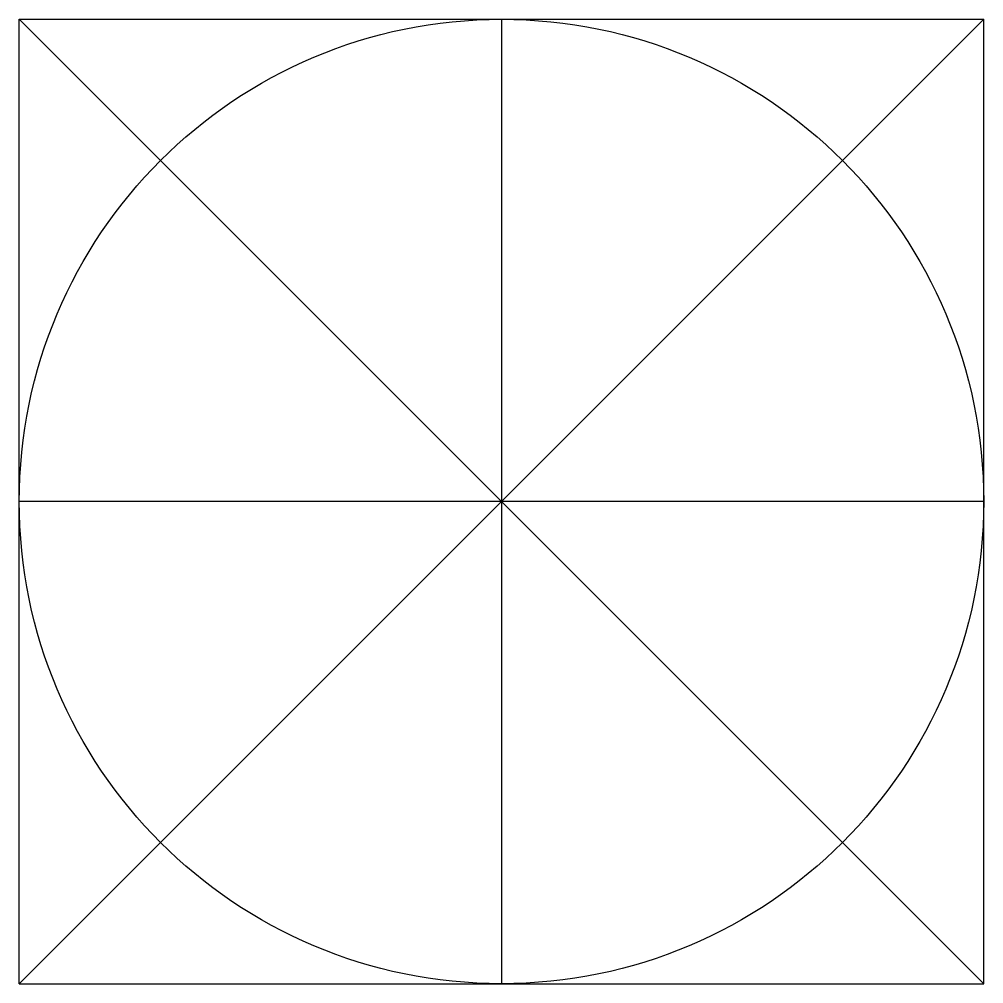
# Model space of a CAD drawing. Header units: inches. Extents: x 0 to 6.25, y 0 to 6.25.
import ezdxf

# ---------------------------------------------------------------- set-up
doc = ezdxf.new("R2010")
doc.units = ezdxf.units.IN
doc.header["$MEASUREMENT"] = 0
doc.layers.get('0').update_dxf_attribs({"lineweight": 25})

msp = doc.modelspace()

# ---------------------------------------------------------------- linework, layer by layer
for p, q in [((0, 0), (0, 6.25)), ((0, 6.25), (6.25, 6.25)), ((0, 6.25), (6.25, 0)), ((0, 0), (6.25, 6.25)), ((3.125, 6.25), (3.125, 0)), ((6.25, 0), (6.25, 6.25)), ((6.25, 3.125), (0, 3.125)), ((0, 0), (6.25, 0))]:
    msp.add_line(p, q)
msp.add_circle((3.125, 3.125), 3.125)

doc.saveas('drawing.dxf')
